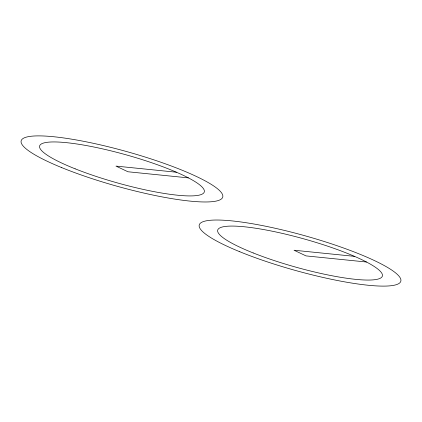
<?xml version="1.0" encoding="UTF-8"?>
<svg xmlns="http://www.w3.org/2000/svg" width="422" height="422" viewBox="0 0 422 422"><rect width="100%" height="100%" fill="white"/><g stroke="black" fill="none" stroke-linecap="round" stroke-linejoin="round"><path stroke-width="0.63" d="M176.428 172.218L115.966 166.099L127.956 171.765L188.412 177.884M354.506 256.354L294.044 250.235L306.034 255.901L366.496 262.02M61.749 167.624A104.635 17.988 15.6 0 0 222.178 198.182A104.635 17.988 15.6 0 0 81.952 140.99A104.635 17.988 15.6 0 0 61.749 167.624M75.121 168.811A85.476 14.696 15.6 0 0 204.111 192.369A85.476 14.696 15.6 0 0 86.647 145.616A85.476 14.696 15.6 0 0 75.121 168.811M253.2 252.947A85.476 14.696 15.6 0 0 382.195 276.505A85.476 14.696 15.6 0 0 264.726 229.753A85.476 14.696 15.6 0 0 253.2 252.947M239.828 251.76A104.635 17.988 15.6 0 0 400.262 282.318A104.635 17.988 15.6 0 0 260.031 225.126A104.635 17.988 15.6 0 0 239.828 251.76"/></g></svg>
